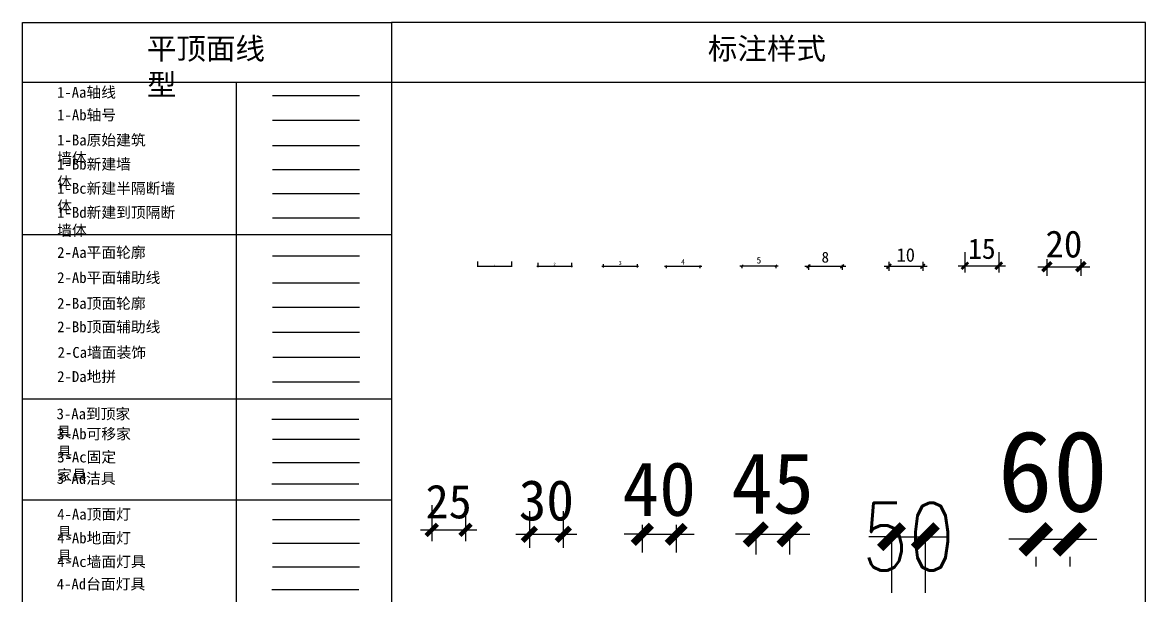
# Model space of a CAD drawing. Header units: millimetres. Extents: x -150677 to 588340, y -254013 to 149700.
# Drawn here: x -29338 to -26847, y 84872 to 86144 of the extents above; entities that cross this region are included whole.
import ezdxf

# ---------------------------------------------------------------- set-up
doc = ezdxf.new("R2010")
doc.units = ezdxf.units.MM
doc.header["$LTSCALE"] = 10
doc.header["$MEASUREMENT"] = 0
doc.linetypes.add('ACAD_ISO04W100', pattern=[30, 24, -3, 0, -3])
for name, color, linetype in [('1-Aa轴线', 240, 'ACAD_ISO04W100'), ('1-Ab轴号', 3, 'Continuous'), ('1-Ba原始建筑墙体', 2, 'Continuous'), ('1-Bb新建墙体', 7, 'Continuous'), ('1-Bc新建半隔断墙体', 132, 'Continuous'), ('1-Bd新建到顶隔断墙体', 134, 'Continuous'), ('2-Aa平面轮廓', 4, 'Continuous'), ('2-Ab平面辅助线', 8, 'Continuous'), ('2-Ba顶面轮廓', 4, 'Continuous'), ('2-Bb顶面辅助线', 8, 'Continuous'), ('2-Ca墙面装饰', 8, 'Continuous'), ('2-Da地拼', 4, 'Continuous'), ('3-Aa到顶家具', 82, 'Continuous'), ('3-Ab可移家具', 82, 'Continuous'), ('3-Ac固定家具', 120, 'Continuous'), ('3-Ad洁具', 5, 'Continuous'), ('4-Aa顶面灯具', 1, 'Continuous'), ('4-Ab地面灯具', 1, 'Continuous'), ('4-Ac墙面灯具', 1, 'Continuous'), ('4-Ad台面灯具', 1, 'Continuous'), ('8-Cb电器文字', 3, 'Continuous')]:
    doc.layers.add(name, color=color, linetype=linetype)
doc.styles.add('DIM_FONT', font='SIMPLEX.shx', dxfattribs={"width": 0.8})
doc.styles.get("Standard").update_dxf_attribs({"font": ''})
doc.styles.get('Standard').set_extended_font_data('SimSun')
doc.dimstyles.new('DIMN1', dxfattribs={"dimscale": 0.01, "dimtxt": 300, "dimasz": 100, "dimexe": 100, "dimexo": 300, "dimgap": 100, "dimtad": 1, "dimdec": 0, "dimtxsty": 'Standard', "dimblk": 'ARCHTICK', "dimcen": 2.5, "dimdle": 100, "dimclrd": 8, "dimclre": 8, "dimclrt": 96, "dimadec": 0, "dimazin": 0, "dimtfac": 1, "dimtdec": 0, "dimtmove": 0, "dimatfit": 3, "dimldrblk": 'DOT', "dimfxl": 100, "dimarcsym": 0})
doc.dimstyles.new('DIMN10', dxfattribs={"dimscale": 0.1, "dimtxt": 300, "dimasz": 100, "dimexe": 100, "dimexo": 300, "dimgap": 100, "dimtad": 1, "dimdec": 0, "dimtxsty": 'Standard', "dimblk": 'ARCHTICK', "dimcen": 2.5, "dimdle": 100, "dimclrd": 8, "dimclre": 8, "dimclrt": 96, "dimadec": 0, "dimazin": 0, "dimtfac": 1, "dimtdec": 0, "dimtmove": 0, "dimatfit": 3, "dimldrblk": 'DOT', "dimfxl": 100, "dimarcsym": 0})
doc.dimstyles.new('DIMN15', dxfattribs={"dimscale": 0.15, "dimtxt": 300, "dimasz": 100, "dimexe": 100, "dimexo": 300, "dimgap": 100, "dimtad": 1, "dimdec": 0, "dimtxsty": 'Standard', "dimblk": 'ARCHTICK', "dimcen": 2.5, "dimdle": 100, "dimclrd": 8, "dimclre": 8, "dimclrt": 96, "dimadec": 0, "dimazin": 0, "dimtfac": 1, "dimtdec": 0, "dimtmove": 0, "dimatfit": 3, "dimldrblk": 'DOT', "dimfxl": 100, "dimarcsym": 0})
doc.dimstyles.new('DIMN2', dxfattribs={"dimscale": 0.02, "dimtxt": 300, "dimasz": 100, "dimexe": 100, "dimexo": 300, "dimgap": 100, "dimtad": 1, "dimdec": 0, "dimtxsty": 'Standard', "dimblk": 'ARCHTICK', "dimcen": 2.5, "dimdle": 100, "dimclrd": 8, "dimclre": 8, "dimclrt": 96, "dimadec": 0, "dimazin": 0, "dimtfac": 1, "dimtdec": 0, "dimtmove": 0, "dimatfit": 3, "dimldrblk": 'DOT', "dimfxl": 100, "dimarcsym": 0})
doc.dimstyles.new('DIMN20', dxfattribs={"dimscale": 0.2, "dimtxt": 300, "dimasz": 100, "dimexe": 100, "dimexo": 300, "dimgap": 100, "dimtad": 1, "dimdec": 0, "dimtxsty": 'Standard', "dimblk": 'ARCHTICK', "dimcen": 2.5, "dimdle": 100, "dimclrd": 8, "dimclre": 8, "dimclrt": 96, "dimadec": 0, "dimazin": 0, "dimtfac": 1, "dimtdec": 0, "dimtmove": 0, "dimatfit": 3, "dimldrblk": 'DOT', "dimfxl": 100, "dimarcsym": 0})
doc.dimstyles.new('DIMN25', dxfattribs={"dimscale": 0.25, "dimtxt": 300, "dimasz": 100, "dimexe": 100, "dimexo": 300, "dimgap": 100, "dimtad": 1, "dimdec": 0, "dimtxsty": 'Standard', "dimblk": 'ARCHTICK', "dimcen": 2.5, "dimdle": 100, "dimclrd": 8, "dimclre": 8, "dimclrt": 96, "dimadec": 0, "dimazin": 0, "dimtfac": 1, "dimtdec": 0, "dimtmove": 0, "dimatfit": 3, "dimldrblk": 'DOT', "dimfxl": 100, "dimarcsym": 0})
doc.dimstyles.new('DIMN3', dxfattribs={"dimscale": 0.03, "dimtxt": 300, "dimasz": 100, "dimexe": 100, "dimexo": 300, "dimgap": 100, "dimtad": 1, "dimdec": 0, "dimtxsty": 'Standard', "dimblk": 'ARCHTICK', "dimcen": 2.5, "dimdle": 100, "dimclrd": 8, "dimclre": 8, "dimclrt": 96, "dimadec": 0, "dimazin": 0, "dimtfac": 1, "dimtdec": 0, "dimtmove": 0, "dimatfit": 3, "dimldrblk": 'DOT', "dimfxl": 100, "dimarcsym": 0})
doc.dimstyles.new('DIMN30', dxfattribs={"dimscale": 0.3, "dimtxt": 300, "dimasz": 100, "dimexe": 100, "dimexo": 300, "dimgap": 100, "dimtad": 1, "dimdec": 0, "dimtxsty": 'Standard', "dimblk": 'ARCHTICK', "dimcen": 2.5, "dimdle": 100, "dimclrd": 8, "dimclre": 8, "dimclrt": 96, "dimadec": 0, "dimazin": 0, "dimtfac": 1, "dimtdec": 0, "dimtmove": 0, "dimatfit": 3, "dimldrblk": 'DOT', "dimfxl": 100, "dimarcsym": 0})
doc.dimstyles.new('DIMN4', dxfattribs={"dimscale": 0.04, "dimtxt": 300, "dimasz": 100, "dimexe": 100, "dimexo": 300, "dimgap": 100, "dimtad": 1, "dimdec": 0, "dimtxsty": 'Standard', "dimblk": 'ARCHTICK', "dimcen": 2.5, "dimdle": 100, "dimclrd": 8, "dimclre": 8, "dimclrt": 96, "dimadec": 0, "dimazin": 0, "dimtfac": 1, "dimtdec": 0, "dimtmove": 0, "dimatfit": 3, "dimldrblk": 'DOT', "dimfxl": 100, "dimarcsym": 0})
doc.dimstyles.new('DIMN40', dxfattribs={"dimscale": 0.4, "dimtxt": 300, "dimasz": 100, "dimexe": 100, "dimexo": 300, "dimgap": 100, "dimtad": 1, "dimdec": 0, "dimtxsty": 'Standard', "dimblk": 'ARCHTICK', "dimcen": 2.5, "dimdle": 100, "dimclrd": 8, "dimclre": 8, "dimclrt": 96, "dimadec": 0, "dimazin": 0, "dimtfac": 1, "dimtdec": 0, "dimtmove": 0, "dimatfit": 3, "dimldrblk": 'DOT', "dimfxl": 100, "dimarcsym": 0})
doc.dimstyles.new('DIMN45', dxfattribs={"dimscale": 0.45, "dimtxt": 300, "dimasz": 100, "dimexe": 100, "dimexo": 300, "dimgap": 100, "dimtad": 1, "dimdec": 0, "dimtxsty": 'Standard', "dimblk": 'ARCHTICK', "dimcen": 2.5, "dimdle": 100, "dimclrd": 8, "dimclre": 8, "dimclrt": 96, "dimadec": 0, "dimazin": 0, "dimtfac": 1, "dimtdec": 0, "dimtmove": 0, "dimatfit": 3, "dimldrblk": 'DOT', "dimfxl": 100, "dimarcsym": 0})
doc.dimstyles.new('DIMN5', dxfattribs={"dimscale": 0.05, "dimtxt": 300, "dimasz": 100, "dimexe": 100, "dimexo": 300, "dimgap": 100, "dimtad": 1, "dimdec": 0, "dimtxsty": 'Standard', "dimblk": 'ARCHTICK', "dimcen": 2.5, "dimdle": 100, "dimclrd": 8, "dimclre": 8, "dimclrt": 96, "dimadec": 0, "dimazin": 0, "dimtfac": 1, "dimtdec": 0, "dimtmove": 0, "dimatfit": 3, "dimldrblk": 'DOT', "dimfxl": 100, "dimarcsym": 0})
doc.dimstyles.new('DIMN50', dxfattribs={"dimscale": 0.5, "dimtxt": 300, "dimasz": 100, "dimexe": 250, "dimexo": 300, "dimgap": 150, "dimtad": 1, "dimdec": 0, "dimzin": 0, "dimdsep": 46, "dimtxsty": 'DIM_FONT', "dimblk": 'ARCHTICK', "dimcen": 0.09, "dimclrd": 8, "dimclre": 8, "dimclrt": 256, "dimazin": 2, "dimtfac": 1, "dimtdec": 0, "dimtix": 1, "dimtmove": 2, "dimatfit": 3, "dimfxl": 1, "dimtolj": 1, "dimtzin": 0, "dimarcsym": 0})
doc.dimstyles.new('DIMN60', dxfattribs={"dimscale": 0.6, "dimtxt": 300, "dimasz": 100, "dimexe": 100, "dimexo": 300, "dimgap": 100, "dimtad": 1, "dimdec": 0, "dimtxsty": 'Standard', "dimblk": 'ARCHTICK', "dimcen": 2.5, "dimdle": 100, "dimclrd": 8, "dimclre": 8, "dimclrt": 96, "dimadec": 0, "dimazin": 0, "dimtfac": 1, "dimtdec": 0, "dimtmove": 0, "dimatfit": 3, "dimldrblk": 'DOT', "dimfxl": 100, "dimarcsym": 0})
doc.dimstyles.new('DIMN8', dxfattribs={"dimscale": 0.08, "dimtxt": 300, "dimasz": 100, "dimexe": 100, "dimexo": 300, "dimgap": 100, "dimtad": 1, "dimdec": 0, "dimtxsty": 'Standard', "dimblk": 'ARCHTICK', "dimcen": 2.5, "dimdle": 100, "dimclrd": 8, "dimclre": 8, "dimclrt": 96, "dimadec": 0, "dimazin": 0, "dimtfac": 1, "dimtdec": 0, "dimtmove": 0, "dimatfit": 3, "dimldrblk": 'DOT', "dimfxl": 100, "dimarcsym": 0})

# ---------------------------------------------------------------- blocks, each defined once
blk = doc.blocks.new('_ArchTick')
at = {"color": 0, "linetype": 'ByBlock', "const_width": 0.4}
blk.add_lwpolyline([(-0.5, -0.5), (0.5, 0.5)], dxfattribs=at)
blk = doc.blocks.new('*D776')
at = {"color": 8, "lineweight": -2, "transparency": 16777216}
for p, q in [((-28329.4, 85603), (-28252.4, 85603)), ((-28328.4, 85613.8), (-28328.4, 85602)), ((-28253.4, 85613.8), (-28253.4, 85602))]:
    blk.add_line(p, q, dxfattribs=at)
at = {"layer": 'Defpoints', "color": 0, "transparency": 16777216}
for p in [(-28328.4, 85616.8), (-28253.4, 85616.8), (-28253.4, 85603)]:
    blk.add_point(p, dxfattribs=at)
at = {"color": 8, "lineweight": -2, "transparency": 16777216, "rotation": 180}
blk.add_blockref('_ArchTick', (-28328.4, 85603), dxfattribs=at)
at = {"color": 8, "lineweight": -2, "transparency": 16777216}
blk.add_blockref('_ArchTick', (-28253.4, 85603), dxfattribs=at)
at = {"color": 96, "transparency": 16777216, "insert": (-28290.9, 85605.5), "char_height": 3, "attachment_point": 5}
blk.add_mtext('1', dxfattribs=at)
blk = doc.blocks.new('_DOT')
at = {"color": 0, "linetype": 'ByBlock'}
blk.add_line((-0.35, 0), (-1, 0), dxfattribs=at)
at = {"color": 0, "linetype": 'ByBlock', "const_width": 0.35}
blk.add_lwpolyline([(-0.175, 0, 1), (0.175, 0, 1)], format="xyb", close=True, dxfattribs=at)
blk = doc.blocks.new('*D777')
at = {"color": 8, "lineweight": -2, "transparency": 16777216}
for p, q in [((-28197.1, 85603), (-28118.1, 85603)), ((-28195.1, 85610.8), (-28195.1, 85601)), ((-28120.1, 85610.8), (-28120.1, 85601))]:
    blk.add_line(p, q, dxfattribs=at)
at = {"layer": 'Defpoints', "color": 0, "transparency": 16777216}
for p in [(-28195.1, 85616.8), (-28120.1, 85616.8), (-28120.1, 85603)]:
    blk.add_point(p, dxfattribs=at)
at = {"color": 8, "lineweight": -2, "transparency": 16777216, "xscale": 2, "yscale": 2, "zscale": 2, "rotation": 180}
blk.add_blockref('_ArchTick', (-28195.1, 85603), dxfattribs=at)
at = {"color": 8, "lineweight": -2, "transparency": 16777216, "xscale": 2, "yscale": 2, "zscale": 2}
blk.add_blockref('_ArchTick', (-28120.1, 85603), dxfattribs=at)
at = {"color": 96, "transparency": 16777216, "insert": (-28157.6, 85608), "char_height": 6, "attachment_point": 5}
blk.add_mtext('2', dxfattribs=at)
blk = doc.blocks.new('*D778')
at = {"color": 8, "lineweight": -2, "transparency": 16777216}
for p, q in [((-28052.6, 85603), (-27971.6, 85603)), ((-28049.6, 85607.8), (-28049.6, 85600)), ((-27974.6, 85607.8), (-27974.6, 85600))]:
    blk.add_line(p, q, dxfattribs=at)
at = {"layer": 'Defpoints', "color": 0, "transparency": 16777216}
for p in [(-28049.6, 85616.8), (-27974.6, 85616.8), (-27974.6, 85603)]:
    blk.add_point(p, dxfattribs=at)
at = {"color": 8, "lineweight": -2, "transparency": 16777216, "xscale": 3, "yscale": 3, "zscale": 3, "rotation": 180}
blk.add_blockref('_ArchTick', (-28049.6, 85603), dxfattribs=at)
at = {"color": 8, "lineweight": -2, "transparency": 16777216, "xscale": 3, "yscale": 3, "zscale": 3}
blk.add_blockref('_ArchTick', (-27974.6, 85603), dxfattribs=at)
at = {"color": 96, "transparency": 16777216, "insert": (-28012.1, 85610.5), "char_height": 9, "attachment_point": 5}
blk.add_mtext('3', dxfattribs=at)
blk = doc.blocks.new('*D779')
at = {"color": 8, "lineweight": -2, "transparency": 16777216}
for p, q in [((-27914.1, 85603), (-27831.1, 85603)), ((-27910.1, 85604.8), (-27910.1, 85599)), ((-27835.1, 85604.8), (-27835.1, 85599))]:
    blk.add_line(p, q, dxfattribs=at)
at = {"layer": 'Defpoints', "color": 0, "transparency": 16777216}
for p in [(-27910.1, 85616.8), (-27835.1, 85616.8), (-27835.1, 85603)]:
    blk.add_point(p, dxfattribs=at)
at = {"color": 8, "lineweight": -2, "transparency": 16777216, "xscale": 4, "yscale": 4, "zscale": 4, "rotation": 180}
blk.add_blockref('_ArchTick', (-27910.1, 85603), dxfattribs=at)
at = {"color": 8, "lineweight": -2, "transparency": 16777216, "xscale": 4, "yscale": 4, "zscale": 4}
blk.add_blockref('_ArchTick', (-27835.1, 85603), dxfattribs=at)
at = {"color": 96, "transparency": 16777216, "insert": (-27872.6, 85613), "char_height": 12, "attachment_point": 5}
blk.add_mtext('4', dxfattribs=at)
blk = doc.blocks.new('*D780')
at = {"color": 8, "lineweight": -2, "transparency": 16777216}
for p, q in [((-27746.9, 85604.1), (-27661.9, 85604.1)), ((-27741.9, 85603), (-27741.9, 85599.1)), ((-27666.9, 85603), (-27666.9, 85599.1))]:
    blk.add_line(p, q, dxfattribs=at)
at = {"layer": 'Defpoints', "color": 0, "transparency": 16777216}
for p in [(-27741.9, 85618), (-27666.9, 85618), (-27666.9, 85604.1)]:
    blk.add_point(p, dxfattribs=at)
at = {"color": 8, "lineweight": -2, "transparency": 16777216, "xscale": 5, "yscale": 5, "zscale": 5, "rotation": 180}
blk.add_blockref('_ArchTick', (-27741.9, 85604.1), dxfattribs=at)
at = {"color": 8, "lineweight": -2, "transparency": 16777216, "xscale": 5, "yscale": 5, "zscale": 5}
blk.add_blockref('_ArchTick', (-27666.9, 85604.1), dxfattribs=at)
at = {"color": 96, "transparency": 16777216, "insert": (-27704.4, 85616.6), "char_height": 15, "attachment_point": 5}
blk.add_mtext('5', dxfattribs=at)
blk = doc.blocks.new('*D781')
at = {"color": 8, "lineweight": -2, "transparency": 16777216}
for p, q in [((-27602.6, 85603), (-27511.6, 85603)), ((-27594.6, 85606), (-27594.6, 85595)), ((-27519.6, 85606), (-27519.6, 85595))]:
    blk.add_line(p, q, dxfattribs=at)
at = {"layer": 'Defpoints', "color": 0, "transparency": 16777216}
for p in [(-27594.6, 85630), (-27519.6, 85630), (-27519.6, 85603)]:
    blk.add_point(p, dxfattribs=at)
at = {"color": 8, "lineweight": -2, "transparency": 16777216, "xscale": 8, "yscale": 8, "zscale": 8, "rotation": 180}
blk.add_blockref('_ArchTick', (-27594.6, 85603), dxfattribs=at)
at = {"color": 8, "lineweight": -2, "transparency": 16777216, "xscale": 8, "yscale": 8, "zscale": 8}
blk.add_blockref('_ArchTick', (-27519.6, 85603), dxfattribs=at)
at = {"color": 96, "transparency": 16777216, "insert": (-27557.1, 85623), "char_height": 24, "attachment_point": 5}
blk.add_mtext('8', dxfattribs=at)
blk = doc.blocks.new('*D782')
at = {"color": 8, "lineweight": -2, "transparency": 16777216}
for p, q in [((-27426.2, 85603), (-27331.1, 85603)), ((-27416.2, 85613.3), (-27416.2, 85593)), ((-27341.1, 85613.3), (-27341.1, 85593))]:
    blk.add_line(p, q, dxfattribs=at)
at = {"layer": 'Defpoints', "color": 0, "transparency": 16777216}
for p in [(-27416.2, 85643.3), (-27341.1, 85643.3), (-27341.1, 85603)]:
    blk.add_point(p, dxfattribs=at)
at = {"color": 8, "lineweight": -2, "transparency": 16777216, "xscale": 10, "yscale": 10, "zscale": 10, "rotation": 180}
blk.add_blockref('_ArchTick', (-27416.2, 85603), dxfattribs=at)
at = {"color": 8, "lineweight": -2, "transparency": 16777216, "xscale": 10, "yscale": 10, "zscale": 10}
blk.add_blockref('_ArchTick', (-27341.1, 85603), dxfattribs=at)
at = {"color": 96, "transparency": 16777216, "insert": (-27378.6, 85628), "char_height": 30, "attachment_point": 5}
blk.add_mtext('10', dxfattribs=at)
blk = doc.blocks.new('*D783')
at = {"color": 8, "lineweight": -2, "transparency": 16777216}
for p, q in [((-27247.3, 85634.1), (-27247.3, 85589.2)), ((-27172.3, 85634.1), (-27172.3, 85589.2)), ((-27262.3, 85604.2), (-27157.3, 85604.2))]:
    blk.add_line(p, q, dxfattribs=at)
at = {"layer": 'Defpoints', "color": 0, "transparency": 16777216}
for p in [(-27247.3, 85679.1), (-27172.3, 85679.1), (-27172.3, 85604.2)]:
    blk.add_point(p, dxfattribs=at)
at = {"color": 8, "lineweight": -2, "transparency": 16777216, "xscale": 15, "yscale": 15, "zscale": 15, "rotation": 180}
blk.add_blockref('_ArchTick', (-27247.3, 85604.2), dxfattribs=at)
at = {"color": 8, "lineweight": -2, "transparency": 16777216, "xscale": 15, "yscale": 15, "zscale": 15}
blk.add_blockref('_ArchTick', (-27172.3, 85604.2), dxfattribs=at)
at = {"color": 96, "transparency": 16777216, "insert": (-27209.8, 85641.7), "char_height": 45, "attachment_point": 5}
blk.add_mtext('15', dxfattribs=at)
blk = doc.blocks.new('*D784')
at = {"color": 8, "lineweight": -2, "transparency": 16777216}
for p, q in [((-27085.4, 85602.1), (-26970.4, 85602.1)), ((-27065.4, 85619.1), (-27065.4, 85582.1)), ((-26990.4, 85619.1), (-26990.4, 85582.1))]:
    blk.add_line(p, q, dxfattribs=at)
at = {"layer": 'Defpoints', "color": 0, "transparency": 16777216}
for p in [(-27065.4, 85679.1), (-26990.4, 85679.1), (-26990.4, 85602.1)]:
    blk.add_point(p, dxfattribs=at)
at = {"color": 8, "lineweight": -2, "transparency": 16777216, "xscale": 20, "yscale": 20, "zscale": 20, "rotation": 180}
blk.add_blockref('_ArchTick', (-27065.4, 85602.1), dxfattribs=at)
at = {"color": 8, "lineweight": -2, "transparency": 16777216, "xscale": 20, "yscale": 20, "zscale": 20}
blk.add_blockref('_ArchTick', (-26990.4, 85602.1), dxfattribs=at)
at = {"color": 96, "transparency": 16777216, "insert": (-27027.9, 85652.1), "char_height": 60, "attachment_point": 5}
blk.add_mtext('20', dxfattribs=at)
blk = doc.blocks.new('*D785')
at = {"color": 8, "lineweight": -2, "transparency": 16777216}
for p, q in [((-28430.1, 85072.8), (-28430.1, 84993)), ((-28355.1, 85072.8), (-28355.1, 84993)), ((-28455.1, 85018), (-28330.1, 85018))]:
    blk.add_line(p, q, dxfattribs=at)
at = {"layer": 'Defpoints', "color": 0, "transparency": 16777216}
for p in [(-28430.1, 85147.8), (-28355.1, 85147.8), (-28355.1, 85018)]:
    blk.add_point(p, dxfattribs=at)
at = {"color": 8, "lineweight": -2, "transparency": 16777216, "xscale": 25, "yscale": 25, "zscale": 25, "rotation": 180}
blk.add_blockref('_ArchTick', (-28430.1, 85018), dxfattribs=at)
at = {"color": 8, "lineweight": -2, "transparency": 16777216, "xscale": 25, "yscale": 25, "zscale": 25}
blk.add_blockref('_ArchTick', (-28355.1, 85018), dxfattribs=at)
at = {"color": 96, "transparency": 16777216, "insert": (-28392.6, 85080.5), "char_height": 75, "attachment_point": 5}
blk.add_mtext('25', dxfattribs=at)
blk = doc.blocks.new('*D786')
at = {"color": 8, "lineweight": -2, "transparency": 16777216}
for p, q in [((-28213.4, 85059.5), (-28213.4, 84978.2)), ((-28138.4, 85059.5), (-28138.4, 84978.2)), ((-28243.4, 85008.2), (-28108.4, 85008.2))]:
    blk.add_line(p, q, dxfattribs=at)
at = {"layer": 'Defpoints', "color": 0, "transparency": 16777216}
for p in [(-28213.4, 85149.5), (-28138.4, 85149.5), (-28138.4, 85008.2)]:
    blk.add_point(p, dxfattribs=at)
at = {"color": 8, "lineweight": -2, "transparency": 16777216, "xscale": 30, "yscale": 30, "zscale": 30, "rotation": 180}
blk.add_blockref('_ArchTick', (-28213.4, 85008.2), dxfattribs=at)
at = {"color": 8, "lineweight": -2, "transparency": 16777216, "xscale": 30, "yscale": 30, "zscale": 30}
blk.add_blockref('_ArchTick', (-28138.4, 85008.2), dxfattribs=at)
at = {"color": 96, "transparency": 16777216, "insert": (-28175.9, 85083.2), "char_height": 90, "attachment_point": 5}
blk.add_mtext('30', dxfattribs=at)
blk = doc.blocks.new('*D787')
at = {"color": 8, "lineweight": -2, "transparency": 16777216}
for p, q in [((-27963, 85029.5), (-27963, 84968.2)), ((-27888, 85029.5), (-27888, 84968.2)), ((-27963, 85008.2), (-28003, 85008.2)), ((-27963, 85008.2), (-27888, 85008.2)), ((-27888, 85008.2), (-27848, 85008.2))]:
    blk.add_line(p, q, dxfattribs=at)
at = {"layer": 'Defpoints', "color": 0, "transparency": 16777216}
for p in [(-27963, 85149.5), (-27888, 85149.5), (-27888, 85008.2)]:
    blk.add_point(p, dxfattribs=at)
at = {"color": 8, "lineweight": -2, "transparency": 16777216, "xscale": 40, "yscale": 40, "zscale": 40}
blk.add_blockref('_ArchTick', (-27963, 85008.2), dxfattribs=at)
at = {"color": 8, "lineweight": -2, "transparency": 16777216, "xscale": 40, "yscale": 40, "zscale": 40, "rotation": 180}
blk.add_blockref('_ArchTick', (-27888, 85008.2), dxfattribs=at)
at = {"color": 96, "transparency": 16777216, "insert": (-27925.5, 85108.2), "char_height": 120, "attachment_point": 5}
blk.add_mtext('40', dxfattribs=at)
blk = doc.blocks.new('*D788')
at = {"color": 8, "lineweight": -2, "transparency": 16777216}
for p, q in [((-27711.4, 85008.2), (-27756.4, 85008.2)), ((-27711.4, 85014.5), (-27711.4, 84963.2)), ((-27711.4, 85008.2), (-27636.4, 85008.2)), ((-27636.4, 85014.5), (-27636.4, 84963.2)), ((-27636.4, 85008.2), (-27591.4, 85008.2))]:
    blk.add_line(p, q, dxfattribs=at)
at = {"layer": 'Defpoints', "color": 0, "transparency": 16777216}
for p in [(-27711.4, 85149.5), (-27636.4, 85149.5), (-27636.4, 85008.2)]:
    blk.add_point(p, dxfattribs=at)
at = {"color": 8, "lineweight": -2, "transparency": 16777216, "xscale": 45, "yscale": 45, "zscale": 45}
blk.add_blockref('_ArchTick', (-27711.4, 85008.2), dxfattribs=at)
at = {"color": 8, "lineweight": -2, "transparency": 16777216, "xscale": 45, "yscale": 45, "zscale": 45, "rotation": 180}
blk.add_blockref('_ArchTick', (-27636.4, 85008.2), dxfattribs=at)
at = {"color": 96, "transparency": 16777216, "insert": (-27673.9, 85120.7), "char_height": 135, "attachment_point": 5}
blk.add_mtext('45', dxfattribs=at)
blk = doc.blocks.new('*D789')
at = {"color": 8, "lineweight": -2, "transparency": 16777216}
for p, q in [((-27410.3, 85003), (-27460.3, 85003)), ((-27410.3, 85003), (-27335.3, 85003)), ((-27335.3, 85003), (-27285.3, 85003)), ((-27410.3, 84994.3), (-27410.3, 84878)), ((-27335.3, 84994.3), (-27335.3, 84878))]:
    blk.add_line(p, q, dxfattribs=at)
at = {"layer": 'Defpoints', "color": 0, "transparency": 16777216}
for p in [(-27410.3, 85144.3), (-27335.3, 85144.3), (-27335.3, 85003)]:
    blk.add_point(p, dxfattribs=at)
at = {"color": 8, "lineweight": -2, "transparency": 16777216, "xscale": 50, "yscale": 50, "zscale": 50}
blk.add_blockref('_ArchTick', (-27410.3, 85003), dxfattribs=at)
at = {"color": 8, "lineweight": -2, "transparency": 16777216, "xscale": 50, "yscale": 50, "zscale": 50, "rotation": 180}
blk.add_blockref('_ArchTick', (-27335.3, 85003), dxfattribs=at)
at = {"transparency": 16777216, "insert": (-27372.8, 85003), "char_height": 150, "attachment_point": 5, "style": 'DIM_FONT'}
blk.add_mtext('\\A1;50', dxfattribs=at)
blk = doc.blocks.new('*D790')
at = {"color": 8, "lineweight": -2, "transparency": 16777216}
for p, q in [((-27089.9, 84997.1), (-27149.9, 84997.1)), ((-27089.9, 84997.1), (-27014.9, 84997.1)), ((-27014.9, 84997.1), (-26954.9, 84997.1)), ((-27089.9, 84958.3), (-27089.9, 84937.1)), ((-27014.9, 84958.3), (-27014.9, 84937.1))]:
    blk.add_line(p, q, dxfattribs=at)
at = {"layer": 'Defpoints', "color": 0, "transparency": 16777216}
for p in [(-27089.9, 85138.3), (-27014.9, 85138.3), (-27014.9, 84997.1)]:
    blk.add_point(p, dxfattribs=at)
at = {"color": 8, "lineweight": -2, "transparency": 16777216, "xscale": 60, "yscale": 60, "zscale": 60}
blk.add_blockref('_ArchTick', (-27089.9, 84997.1), dxfattribs=at)
at = {"color": 8, "lineweight": -2, "transparency": 16777216, "xscale": 60, "yscale": 60, "zscale": 60, "rotation": 180}
blk.add_blockref('_ArchTick', (-27014.9, 84997.1), dxfattribs=at)
at = {"color": 96, "transparency": 16777216, "insert": (-27052.4, 85147.1), "char_height": 180, "attachment_point": 5}
blk.add_mtext('60', dxfattribs=at)

msp = doc.modelspace()

# ---------------------------------------------------------------- linework, layer by layer
for p, q in [((-29338, 86011.7), (-28519.2, 86011.7)), ((-28864.3, 86011.7), (-28864.3, 82669.4)), ((-28519.2, 86011.7), (-26846.7, 86011.7))]:
    msp.add_line(p, q)
at = {"color": 8}
for p, q in [((-29338, 85673.7), (-28519.2, 85673.7)), ((-29338, 85308.6), (-28519.2, 85308.6)), ((-29338, 85084.6), (-28519.2, 85084.6))]:
    msp.add_line(p, q, dxfattribs=at)
for points in [[(-29338, 86144.2), (-28519.2, 86144.2), (-28519.2, 82669.4), (-29338, 82669.4)], [(-26846.7, 86144.2), (-28519.2, 86144.2), (-28519.2, 82669.4), (-26846.7, 82669.4)]]:
    msp.add_lwpolyline(points, close=True)
at = {"layer": '1-Aa轴线'}
msp.add_line((-28783.5, 85981.8), (-28590.7, 85981.8), dxfattribs=at)
at = {"layer": '1-Ab轴号'}
msp.add_line((-28783.5, 85927.2), (-28590.7, 85927.2), dxfattribs=at)
at = {"layer": '1-Ba原始建筑墙体'}
msp.add_line((-28783.5, 85871.4), (-28590.7, 85871.4), dxfattribs=at)
at = {"layer": '1-Bb新建墙体'}
msp.add_line((-28783.5, 85817.8), (-28590.7, 85817.8), dxfattribs=at)
at = {"layer": '1-Bc新建半隔断墙体'}
msp.add_line((-28783.5, 85764.3), (-28590.7, 85764.3), dxfattribs=at)
at = {"layer": '1-Bd新建到顶隔断墙体'}
msp.add_line((-28783.5, 85710.7), (-28590.7, 85710.7), dxfattribs=at)
at = {"layer": '2-Aa平面轮廓'}
msp.add_line((-28783.5, 85626.3), (-28590.7, 85626.3), dxfattribs=at)
at = {"layer": '2-Ab平面辅助线'}
msp.add_line((-28783.5, 85566), (-28590.7, 85566), dxfattribs=at)
at = {"layer": '2-Ba顶面轮廓'}
msp.add_line((-28783.5, 85512.1), (-28590.7, 85512.1), dxfattribs=at)
at = {"layer": '2-Bb顶面辅助线'}
msp.add_line((-28783.5, 85456.8), (-28590.7, 85456.8), dxfattribs=at)
at = {"layer": '2-Ca墙面装饰'}
msp.add_line((-28782.5, 85401.5), (-28589.7, 85401.5), dxfattribs=at)
at = {"layer": '2-Da地拼'}
msp.add_line((-28783.5, 85346.4), (-28590.7, 85346.4), dxfattribs=at)
at = {"layer": '3-Aa到顶家具'}
msp.add_line((-28784.8, 85263.7), (-28592, 85263.7), dxfattribs=at)
at = {"layer": '3-Ab可移家具'}
msp.add_line((-28783.5, 85219.2), (-28590.7, 85219.2), dxfattribs=at)
at = {"layer": '3-Ac固定家具'}
msp.add_line((-28783.5, 85167.8), (-28590.7, 85167.8), dxfattribs=at)
at = {"layer": '3-Ad洁具'}
msp.add_line((-28784.5, 85120.4), (-28591.7, 85120.4), dxfattribs=at)
at = {"layer": '4-Aa顶面灯具'}
msp.add_line((-28783.5, 85041), (-28590.7, 85041), dxfattribs=at)
at = {"layer": '4-Ab地面灯具'}
msp.add_line((-28783.5, 84988.3), (-28590.7, 84988.3), dxfattribs=at)
at = {"layer": '4-Ac墙面灯具'}
msp.add_line((-28783.5, 84935.8), (-28590.7, 84935.8), dxfattribs=at)
at = {"layer": '4-Ad台面灯具'}
msp.add_line((-28784.5, 84886.1), (-28591.7, 84886.1), dxfattribs=at)

# ---------------------------------------------------------------- texts
at = {"layer": '1-Aa轴线', "insert": (-29261.4, 86001.2), "char_height": 24, "width": 246.652, "attachment_point": 1}
msp.add_mtext('1-Aa轴线', dxfattribs=at)
at = {"layer": '1-Ab轴号', "insert": (-29261, 85951), "char_height": 24, "width": 217.491, "attachment_point": 1}
msp.add_mtext('1-Ab轴号', dxfattribs=at)
at = {"layer": '1-Ba原始建筑墙体', "insert": (-29261, 85895.2), "char_height": 24, "width": 225.859, "attachment_point": 1}
msp.add_mtext('1-Ba原始建筑墙体', dxfattribs=at)
at = {"layer": '1-Bb新建墙体', "insert": (-29261, 85841.7), "char_height": 24, "width": 174.371, "attachment_point": 1}
msp.add_mtext('1-Bb新建墙体', dxfattribs=at)
at = {"layer": '1-Bc新建半隔断墙体', "insert": (-29261, 85788.1), "char_height": 24, "width": 275.266, "attachment_point": 1}
msp.add_mtext('1-Bc新建半隔断墙体', dxfattribs=at)
at = {"layer": '1-Bd新建到顶隔断墙体', "insert": (-29261, 85734.6), "char_height": 24, "width": 282.562, "attachment_point": 1}
msp.add_mtext('1-Bd新建到顶隔断墙体', dxfattribs=at)
at = {"layer": '2-Aa平面轮廓', "insert": (-29261, 85645.8), "char_height": 24, "width": 471.383, "attachment_point": 1}
msp.add_mtext('2-Aa平面轮廓', dxfattribs=at)
at = {"layer": '2-Ab平面辅助线', "insert": (-29261, 85589.9), "char_height": 24, "width": 217.491, "attachment_point": 1}
msp.add_mtext('2-Ab平面辅助线', dxfattribs=at)
at = {"layer": '2-Ba顶面轮廓', "insert": (-29261, 85532.7), "char_height": 24, "width": 471.383, "attachment_point": 1}
msp.add_mtext('2-Ba顶面轮廓', dxfattribs=at)
at = {"layer": '2-Bb顶面辅助线', "insert": (-29261, 85480.7), "char_height": 24, "width": 217.491, "attachment_point": 1}
msp.add_mtext('2-Bb顶面辅助线', dxfattribs=at)
at = {"layer": '2-Ca墙面装饰', "insert": (-29260, 85423.9), "char_height": 24, "width": 194.698, "attachment_point": 1}
msp.add_mtext('2-Ca墙面装饰', dxfattribs=at)
at = {"layer": '2-Da地拼', "insert": (-29261, 85370.3), "char_height": 24, "width": 217.491, "attachment_point": 1}
msp.add_mtext('2-Da地拼', dxfattribs=at)
at = {"layer": '3-Aa到顶家具', "insert": (-29262.3, 85287.6), "char_height": 24, "width": 170.686, "attachment_point": 1}
msp.add_mtext('3-Aa到顶家具', dxfattribs=at)
at = {"layer": '3-Ab可移家具', "insert": (-29261, 85243.1), "char_height": 24, "width": 165.301, "attachment_point": 1}
msp.add_mtext('3-Ab可移家具', dxfattribs=at)
at = {"layer": '3-Ac固定家具', "insert": (-29261, 85191.7), "char_height": 24, "width": 161.311, "attachment_point": 1}
msp.add_mtext('3-Ac固定家具', dxfattribs=at)
at = {"layer": '3-Ad洁具', "insert": (-29262, 85144.2), "char_height": 24, "width": 161.311, "attachment_point": 1}
msp.add_mtext('3-Ad洁具', dxfattribs=at)
at = {"layer": '4-Aa顶面灯具', "insert": (-29261, 85064.8), "char_height": 24, "width": 164.834, "attachment_point": 1}
msp.add_mtext('4-Aa顶面灯具', dxfattribs=at)
at = {"layer": '4-Ab地面灯具', "insert": (-29261, 85012.2), "char_height": 24, "width": 170.517, "attachment_point": 1}
msp.add_mtext('4-Ab地面灯具', dxfattribs=at)
at = {"layer": '4-Ac墙面灯具', "insert": (-29261, 84959.7), "char_height": 24, "width": 234.319, "attachment_point": 1}
msp.add_mtext('4-Ac墙面灯具', dxfattribs=at)
at = {"layer": '4-Ad台面灯具', "insert": (-29262, 84910), "char_height": 24, "width": 234.319, "attachment_point": 1}
msp.add_mtext('4-Ad台面灯具', dxfattribs=at)
at = {"layer": '8-Cb电器文字', "char_height": 48, "width": 301.074, "attachment_point": 1}
for s, insert in [('平顶面线型', (-29061.9, 86110.2)), ('标注样式', (-27817.6, 86110.2))]:
    msp.add_mtext(s, dxfattribs=dict(at, insert=insert))

# ---------------------------------------------------------------- dimensions: what is measured, and where the dimension line sits
for base, p1, p2, text, dimstyle, picture, middle in [((-27172.3, 85604.2), (-27247.3, 85679.1), (-27172.3, 85679.1), '15', 'DIMN15', '*D783', (-27209.8, 85641.7)), ((-27666.9, 85604.1), (-27741.9, 85618), (-27666.9, 85618), '5', 'DIMN5', '*D780', (-27704.4, 85616.6)), ((-27519.6, 85603), (-27594.6, 85630), (-27519.6, 85630), '8', 'DIMN8', '*D781', (-27557.1, 85623)), ((-27341.1, 85603), (-27416.2, 85643.3), (-27341.1, 85643.3), '10', 'DIMN10', '*D782', (-27378.6, 85628)), ((-28253.4, 85603), (-28328.4, 85616.8), (-28253.4, 85616.8), '1', 'DIMN1', '*D776', (-28290.9, 85605.5)), ((-28120.1, 85603), (-28195.1, 85616.8), (-28120.1, 85616.8), '2', 'DIMN2', '*D777', (-28157.6, 85608)), ((-27974.6, 85603), (-28049.6, 85616.8), (-27974.6, 85616.8), '3', 'DIMN3', '*D778', (-28012.1, 85610.5)), ((-27835.1, 85603), (-27910.1, 85616.8), (-27835.1, 85616.8), '4', 'DIMN4', '*D779', (-27872.6, 85613))]:
    dim = msp.add_linear_dim(base=base, p1=p1, p2=p2, text=text, dimstyle=dimstyle)
    dim.commit()
    dim.dimension.update_dxf_attribs({"geometry": picture, "text_midpoint": middle})
for base, p1, p2, text, dimstyle, picture, middle in [((-26990.4, 85602.1), (-27065.4, 85679.1), (-26990.4, 85679.1), '20', 'DIMN20', '*D784', (-27027.9, 85602.1)), ((-27014.9, 84997.1), (-27089.9, 85138.3), (-27014.9, 85138.3), '60', 'DIMN60', '*D790', (-27052.4, 84997.1)), ((-27636.4, 85008.2), (-27711.4, 85149.5), (-27636.4, 85149.5), '45', 'DIMN45', '*D788', (-27673.9, 85008.2)), ((-27888, 85008.2), (-27963, 85149.5), (-27888, 85149.5), '40', 'DIMN40', '*D787', (-27925.5, 85008.2)), ((-28355.1, 85018), (-28430.1, 85147.8), (-28355.1, 85147.8), '25', 'DIMN25', '*D785', (-28392.6, 85018)), ((-28138.4, 85008.2), (-28213.4, 85149.5), (-28138.4, 85149.5), '30', 'DIMN30', '*D786', (-28175.9, 85008.2)), ((-27335.3, 85003), (-27410.3, 85144.3), (-27335.3, 85144.3), '50', 'DIMN50', '*D789', (-27372.8, 85003))]:
    dim = msp.add_linear_dim(base=base, p1=p1, p2=p2, text=text, dimstyle=dimstyle)
    dim.commit()
    dim.dimension.update_dxf_attribs({"geometry": picture, "text_midpoint": middle, "dimtype": 128})

doc.saveas('drawing.dxf')
